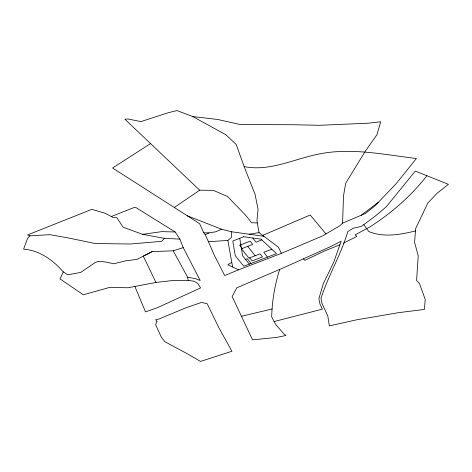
<?xml version="1.0" encoding="UTF-8"?>
<svg xmlns="http://www.w3.org/2000/svg" width="472" height="472" viewBox="0 0 472 472"><rect width="100%" height="100%" fill="white"/><g stroke="black" fill="none" stroke-linecap="round" stroke-linejoin="round"><path stroke-width="0.71" d="M342.589 223.12L343.492 196.128L345.634 183.384L364.838 151.925L376.986 134.65L380.709 121.77L368.284 123.198L319.55 125.298L293.082 124.744L240.289 124.549L217.704 119.463L192.777 116.572L177.006 110.578L168.533 112.643L140.921 121.593L128.089 119.003L124.844 119.174L199.668 190.192L213.167 190.304L227.492 196.452L245.387 214.972L251.659 222.749L257.323 222.931L259.039 232.631L278.456 247.257L281.377 253.37L322.305 236.018L339.639 225.911L342.589 223.12L365.269 213.539L374.892 205.945L396.291 183.531L416.416 158.468C383.583 154.686 350.183 147.111 317.255 154.397C293.136 159.359 269.317 171.684 244.154 166.587L236.218 144.515L225.846 134.709L192.777 116.572M279.695 269.429C274.822 284.828 272.09 300.752 271.689 316.942L275.577 324.352L284.085 334.093L285.843 335.492L276.964 337.368L252.555 339.858L232.159 296.528L236.838 287.808L283.66 267.724L329.798 246.98L341.173 241.227L333.68 262.326L323.237 283.896L318.883 298.788L319.998 304.115L322.376 309.16L274.108 321.55M63.319 271.86L67.691 274.816L80.677 272.427L95.226 262.497L98.471 261.352L104.967 261.919L113.941 263.765L125.753 260.798L136.933 259.405L152.114 251.629L173.2 250.785L187.62 277.223L195.26 278.586L200.193 280.51L183.23 247.629L179.885 239.109L164.398 238.348L161.701 241.322L130.366 244.006L95.149 243.517L68.068 237.9L49.778 234.672L30.072 235.835L27.571 238.36L23.6 249.139C39.548 250.355 53.065 260.143 63.319 271.86L60.056 278.923L83.32 294.764L109.463 287.46L128.13 287.749L155.955 282.433L172.298 280.563L188.18 280.374L194.08 281.229L197.886 283.607L200.594 287.914L157.129 307.809L145.5 311.892L134.85 286.398M426.871 175.726L415.289 171.1L386.279 206.795L375.417 215.999L361.31 226.436L353.251 228.236L347.805 231.569C341.067 254.762 328.229 275.53 320.978 298.457L322.028 303.555L327.78 315.833L329.35 325.875L356.726 319.809L398.834 312.623L424.405 309.437L425.213 299.472L419.466 283.43L416.593 280.527L418.227 255.812L414.599 242.366L415.614 228.631L427.809 203.06L437.084 193.249L448.4 184.334L426.871 175.726L426.228 176.599A236.673 180.823 -7.6 0 1 396.238 207.509A237.221 181.325 -7.6 0 1 369.782 227.002L355.18 234.808L356.808 236.419L343.439 243.163M187.213 215.739L199.597 223.657L203.733 232.796L205.214 234.732L208.441 241.747L227.87 240.413L231.386 237.451L231.321 231.728L221.592 229.221L187.213 215.739L112.578 168.008L150.562 143.582M378.485 202.181L361.204 215.256M174.327 207.497L199.668 190.192M231.793 262.385L227.811 264.762L238.625 269.819L281.377 253.37M152.114 251.629L143.276 256.154L155.955 282.433M205.214 234.732L209.043 232.897L215.751 231.781L221.592 229.221M262.686 235.375L310.21 215.002L325.957 233.894M238.625 269.819L224.702 275.506L214.677 256.001L208.441 241.747M339.928 244.738L324.423 251.045L304.829 260.361L303.396 258.851M111.333 216.518L134.272 207.444L136.172 207.721L175.159 231.994L179.885 239.109M261.842 239.882L255.983 242.177L252.768 238M245.517 259.399L247.21 258.745L251.015 263.47M271.801 249.216L263.801 252.313L267.506 257.116M173.2 250.785L183.23 247.629M241.322 316.311L272.185 308.965M415.443 230.967C400.197 234.637 383.878 237.699 368.803 231.569L363.853 224.707M259.039 232.631L249.11 234.224M30.072 235.835L27.553 234.926L91.828 209.344L105.179 213.285L113.481 217.651L116.873 217.686L123.127 227.227L142.597 234.336L161.884 231.616L175.159 231.994M203.733 232.796L209.043 232.897M231.321 231.728L263.919 236.307M142.597 234.336L164.398 238.348M249.34 264.119L242.578 255.771L239.764 238.283M242.183 248.496L239.634 245.31L250.178 241.168L252.685 244.39L241.457 248.779L248.962 258.143L260.054 253.847L262.462 256.939L252.137 260.922L249.688 257.865M247.741 246.319L255.169 255.735M244.154 166.587L255.134 194.6L258.054 209.32L256.974 220.218L257.323 222.931M227.87 240.413L232.619 267.01M187.62 277.223L188.18 280.374M156.964 321.279L155.648 324.683L161.312 337.185L164.923 341.746L187.956 354.118L200.541 361.422L231.911 351.28L218.79 327.609L207.237 303.791L201.615 302.399L185.974 307.779L158.592 319.178L155.63 319.721L156.964 321.279M243.676 236.737L232.79 241.039L235.339 255.883L243.835 266.238L276.521 253.647L261.063 239.156L243.676 236.737"/></g></svg>
